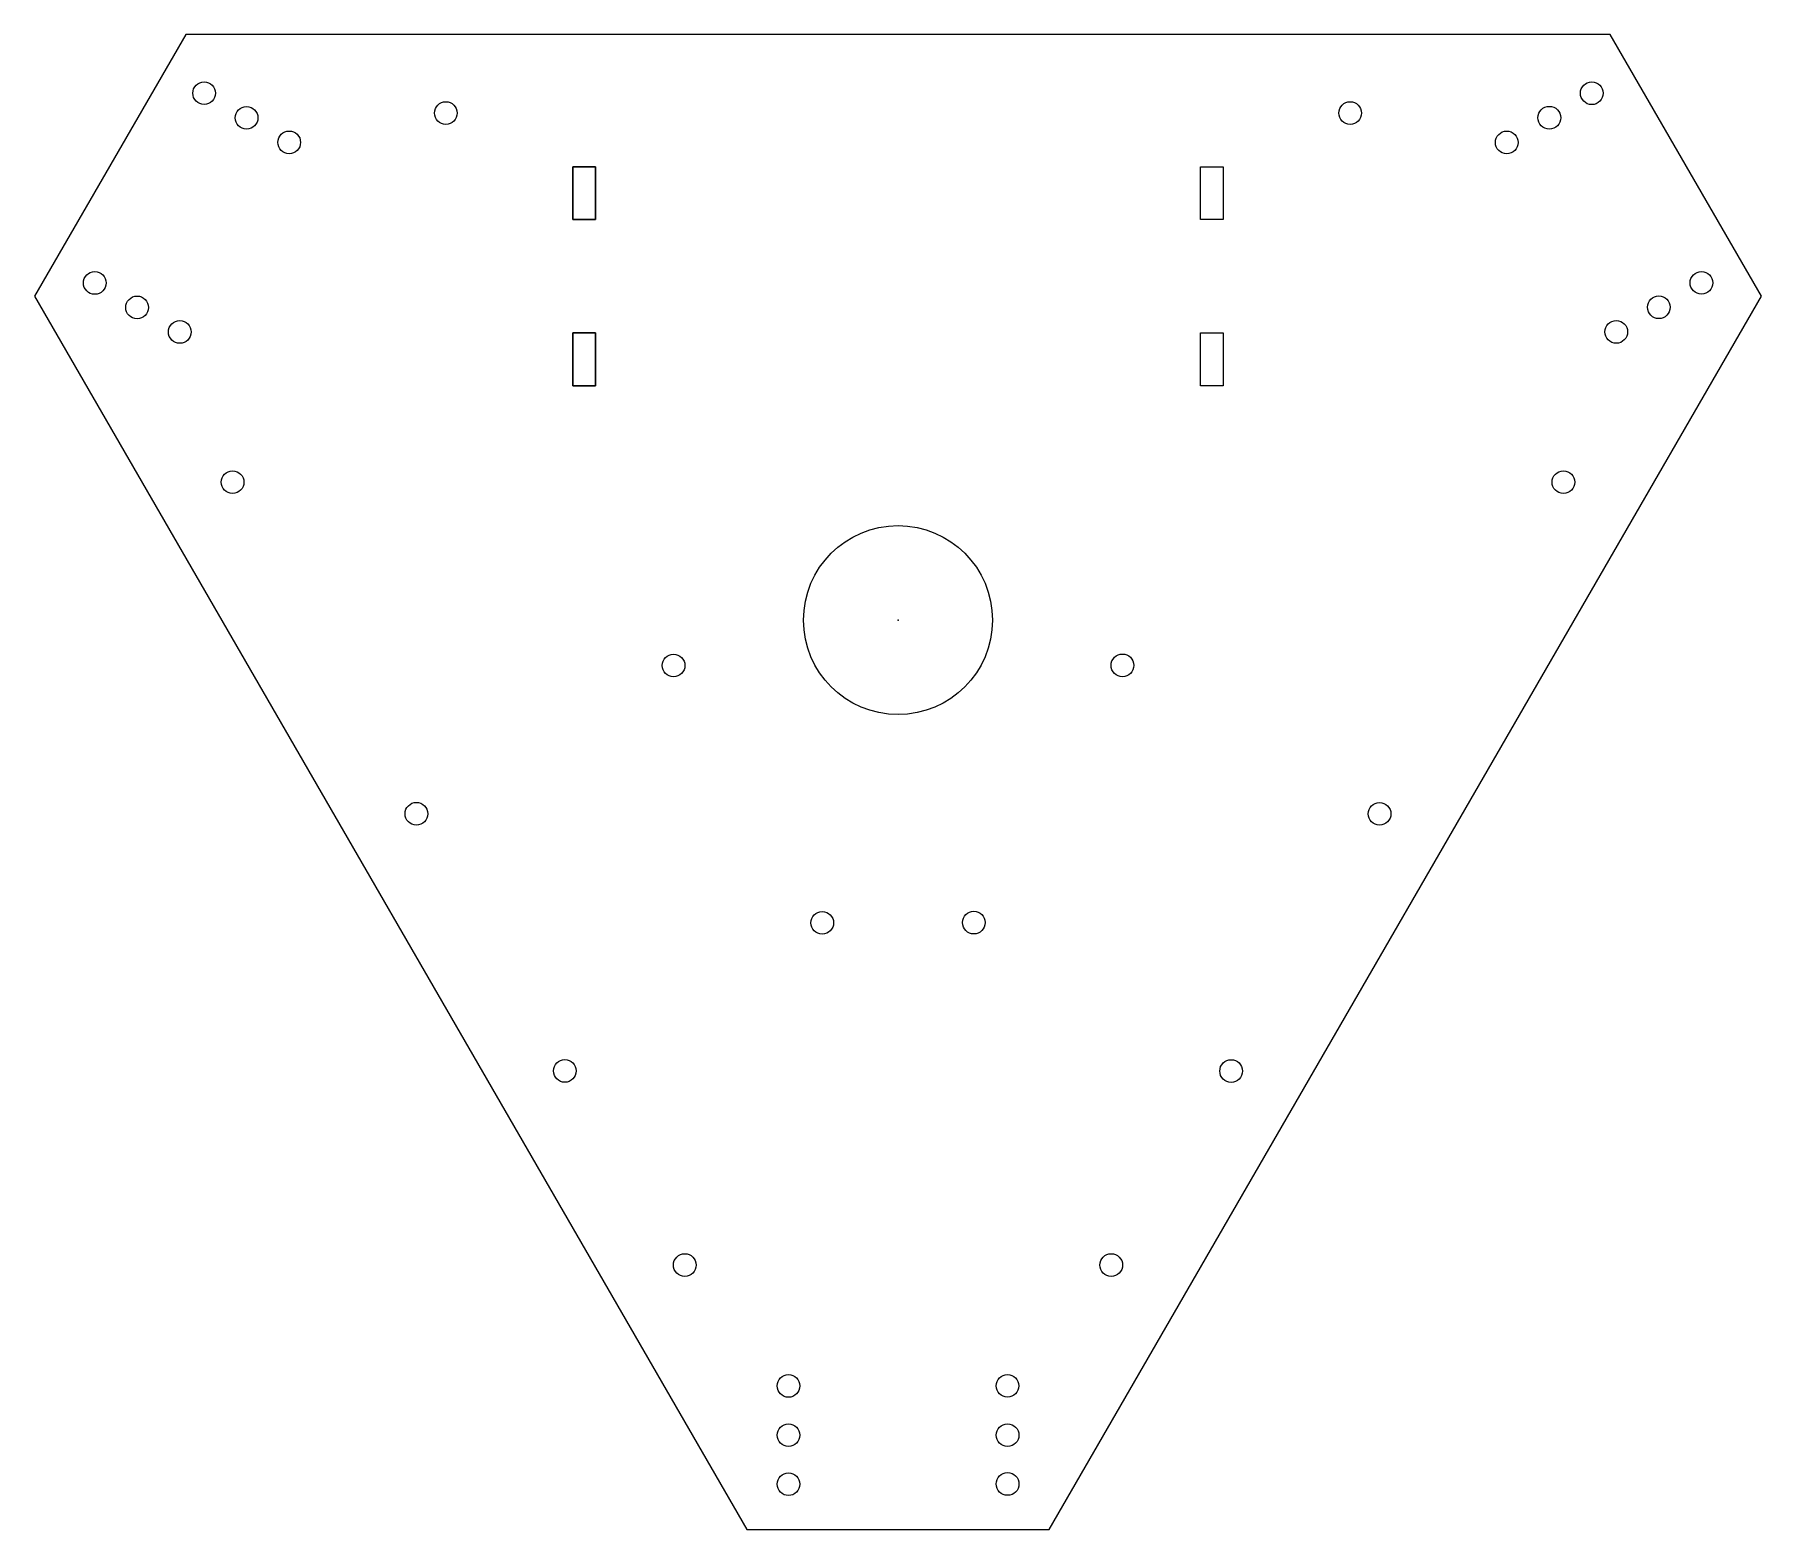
# Model space of a CAD drawing. Header units: centimetres. Extents: x -11.4 to 11.4, y -12 to 7.8.
import ezdxf

# ---------------------------------------------------------------- set-up
doc = ezdxf.new("R2010")
doc.units = ezdxf.units.CM
doc.header["$MEASUREMENT"] = 0
for name, color, linetype in [('basechassisnew v10 v2_basechassisnew v10_Sketch1', 7, 'Continuous'), ('basechassisnew v10 v2_basechassisnew v10_Sketch2', 7, 'Continuous'), ('basechassisnew v10 v2_basechassisnew v10_Sketch3', 7, 'Continuous')]:
    doc.layers.add(name, color=color, linetype=linetype)

msp = doc.modelspace()

# ---------------------------------------------------------------- linework, layer by layer
at = {"layer": 'basechassisnew v10 v2_basechassisnew v10_Sketch1'}
msp.add_circle((0, 0), 1.25, dxfattribs=at)
msp.add_point((0, 0), dxfattribs=at)
msp.add_point((0, 0), dxfattribs=at)
at = {"layer": 'basechassisnew v10 v2_basechassisnew v10_Sketch2'}
for p, q in [((-9.423, 7.75), (-11.423, 4.286)), ((9.423, 7.75), (-9.423, 7.75)), ((11.423, 4.286), (9.423, 7.75)), ((-4, 6), (-4.3, 6)), ((-4.3, 6), (-4.3, 5.3)), ((-4, 5.3), (-4, 6)), ((4, 6), (4.3, 6)), ((4, 5.3), (4, 6)), ((4.3, 6), (4.3, 5.3)), ((-4.3, 5.3), (-4, 5.3)), ((4.3, 5.3), (4, 5.3)), ((-11.423, 4.286), (-2, -12.036)), ((2, -12.036), (11.423, 4.286)), ((-4.3, 3.8), (-4.3, 3.1)), ((-4, 3.8), (-4.3, 3.8)), ((-4, 3.1), (-4, 3.8)), ((4, 3.1), (4, 3.8)), ((4, 3.8), (4.3, 3.8)), ((4.3, 3.8), (4.3, 3.1)), ((-4.3, 3.1), (-4, 3.1)), ((4.3, 3.1), (4, 3.1)), ((-2, -12.036), (2, -12.036))]:
    msp.add_line(p, q, dxfattribs=at)
for centre, radius in [((-9.18, 6.974), 0.15), ((9.178, 6.973), 0.15), ((-8.618, 6.647), 0.15), ((8.617, 6.649), 0.15), ((-8.054, 6.323), 0.15), ((8.053, 6.322), 0.15), ((-10.627, 4.462), 0.15), ((10.629, 4.464), 0.15), ((-10.067, 4.138), 0.15), ((10.066, 4.14), 0.15), ((-9.502, 3.813), 0.15), ((9.503, 3.814), 0.15), ((0, 0), 1.25), ((-1.449, -10.136), 0.15), ((1.449, -10.135), 0.15), ((-1.448, -10.787), 0.15), ((1.45, -10.787), 0.15), ((-1.449, -11.437), 0.15), ((1.45, -11.434), 0.15)]:
    msp.add_circle(centre, radius, dxfattribs=at)
msp.add_point((0, 0), dxfattribs=at)
at = {"layer": 'basechassisnew v10 v2_basechassisnew v10_Sketch3'}
for p, q in [((-9.423, 7.75), (-11.423, 4.286)), ((9.423, 7.75), (-9.423, 7.75)), ((11.423, 4.286), (9.423, 7.75)), ((-4.3, 5.3), (-4.3, 6)), ((-4.3, 6), (-4, 6)), ((-4, 6), (-4, 5.3)), ((4, 6), (4.3, 6)), ((4, 5.3), (4, 6)), ((4.3, 6), (4.3, 5.3)), ((-4, 5.3), (-4.3, 5.3)), ((4.3, 5.3), (4, 5.3)), ((-11.423, 4.286), (-2, -12.036)), ((2, -12.036), (11.423, 4.286)), ((-4.3, 3.8), (-4, 3.8)), ((-4.3, 3.1), (-4.3, 3.8)), ((-4, 3.8), (-4, 3.1)), ((4, 3.1), (4, 3.8)), ((4, 3.8), (4.3, 3.8)), ((4.3, 3.8), (4.3, 3.1)), ((-4, 3.1), (-4.3, 3.1)), ((4.3, 3.1), (4, 3.1)), ((-2, -12.036), (2, -12.036))]:
    msp.add_line(p, q, dxfattribs=at)
for centre, radius in [((-9.18, 6.974), 0.15), ((9.178, 6.973), 0.15), ((-5.982, 6.711), 0.15), ((5.982, 6.711), 0.15), ((-8.618, 6.647), 0.15), ((8.617, 6.649), 0.15), ((-8.054, 6.323), 0.15), ((8.053, 6.322), 0.15), ((-10.627, 4.462), 0.15), ((10.629, 4.464), 0.15), ((-10.067, 4.138), 0.15), ((10.066, 4.14), 0.15), ((-9.502, 3.813), 0.15), ((9.503, 3.814), 0.15), ((-8.803, 1.825), 0.15), ((8.803, 1.825), 0.15), ((0, 0), 1.25), ((-2.969, -0.601), 0.15), ((2.969, -0.599), 0.15), ((-6.372, -2.563), 0.15), ((6.371, -2.565), 0.15), ((-1.002, -4.007), 0.15), ((1.003, -4.004), 0.15), ((-4.408, -5.967), 0.15), ((4.407, -5.968), 0.15), ((-2.821, -8.536), 0.15), ((2.821, -8.536), 0.15), ((-1.449, -10.136), 0.15), ((1.449, -10.135), 0.15), ((-1.448, -10.787), 0.15), ((1.45, -10.787), 0.15), ((-1.449, -11.437), 0.15), ((1.45, -11.434), 0.15)]:
    msp.add_circle(centre, radius, dxfattribs=at)
msp.add_point((0, 0), dxfattribs=at)

doc.saveas('drawing.dxf')
